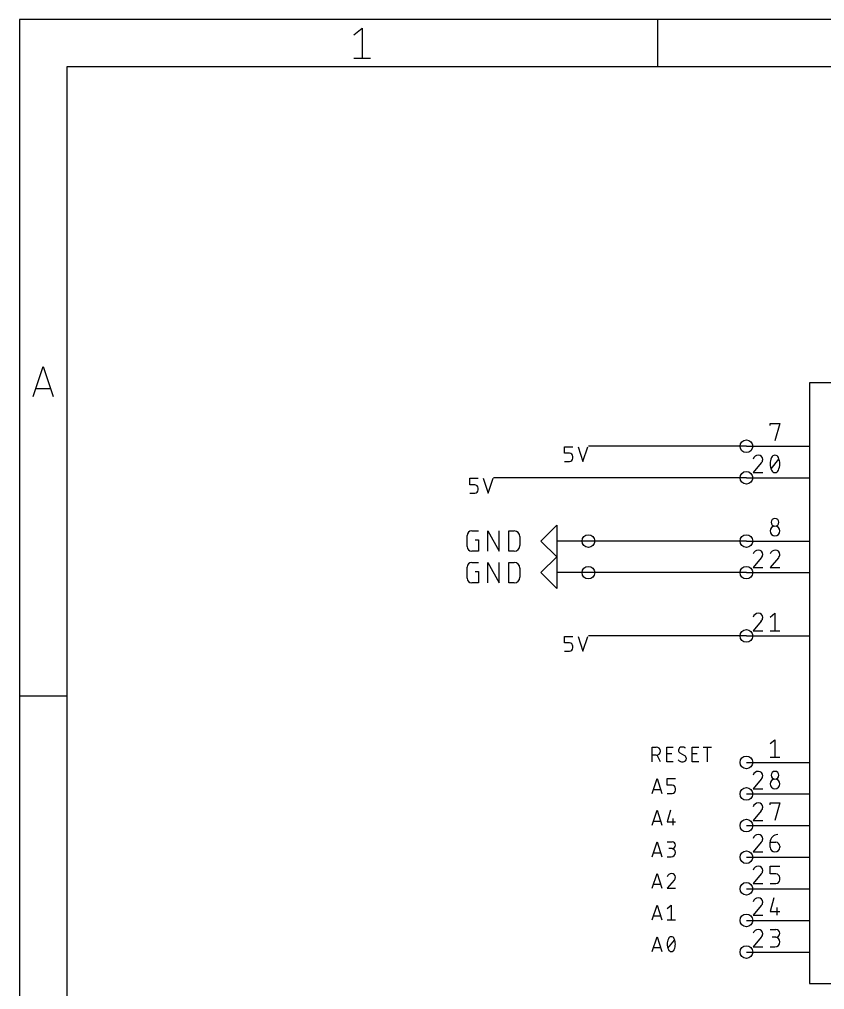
# Model space of a CAD drawing. Extents: x -226 to 161, y 99 to 359.
# Drawn here: x -226.1 to -161.4, y 281.5 to 359.4 of the extents above; entities that cross this region are included whole.
import ezdxf

# ---------------------------------------------------------------- set-up
doc = ezdxf.new("R2010")
doc.units = 0
for name, color, linetype in [('91', 122, 'CONTINUOUS'), ('94', 12, 'CONTINUOUS'), ('95', 251, 'CONTINUOUS'), ('96', 251, 'CONTINUOUS')]:
    doc.layers.add(name, color=color, linetype=linetype)

msp = doc.modelspace()

# ---------------------------------------------------------------- linework, layer by layer
at = {"layer": '91'}
for p, q in [((-167.64, 325.12), (-180.34, 325.12)), ((-167.64, 322.58), (-187.96, 322.58)), ((-167.64, 317.5), (-180.34, 317.5)), ((-167.64, 314.96), (-180.34, 314.96)), ((-167.64, 309.88), (-180.34, 309.88))]:
    msp.add_line(p, q, dxfattribs=at)
for centre in [(-167.64, 325.12), (-167.64, 322.58), (-180.34, 317.5), (-167.64, 317.5), (-180.34, 314.96), (-167.64, 314.96), (-167.64, 309.88), (-167.64, 299.72), (-167.64, 297.18), (-167.64, 294.64), (-167.64, 292.1), (-167.64, 289.56), (-167.64, 287.02), (-167.64, 284.48)]:
    msp.add_circle(centre, 0.508, dxfattribs=at)
at = {"layer": '94'}
for p, q in [((-226.06, 359.41), (-226.06, 99.06)), ((161.29, 359.41), (-226.06, 359.41)), ((-174.7837, 359.41), (-174.7837, 355.6)), ((-199.1854, 358.1736), (-198.5169, 358.7084)), ((-198.5169, 358.7084), (-198.5169, 356.3016)), ((-199.1854, 356.3016), (-197.8483, 356.3016)), ((-222.25, 355.6), (-222.25, 102.87)), ((157.48, 355.6), (-222.25, 355.6)), ((-224.9573, 329.1236), (-224.155, 331.5304)), ((-224.155, 331.5304), (-223.3527, 329.1236)), ((-223.5533, 329.7253), (-224.7567, 329.7253)), ((-162.56, 330.2), (-162.56, 281.94)), ((-106.68, 330.2), (-162.56, 330.2)), ((-167.64, 325.12), (-162.56, 325.12)), ((-167.64, 322.58), (-162.56, 322.58)), ((-184.15, 317.5), (-182.88, 318.77)), ((-182.88, 318.77), (-182.88, 316.23)), ((-182.88, 316.23), (-184.15, 317.5)), ((-180.34, 317.5), (-182.88, 317.5)), ((-167.64, 317.5), (-162.56, 317.5)), ((-184.15, 314.96), (-182.88, 316.23)), ((-182.88, 316.23), (-182.88, 313.69)), ((-182.88, 313.69), (-184.15, 314.96)), ((-180.34, 314.96), (-182.88, 314.96)), ((-167.64, 314.96), (-162.56, 314.96)), ((-167.64, 309.88), (-162.56, 309.88)), ((-226.06, 305.054), (-222.25, 305.054)), ((-167.64, 299.72), (-162.56, 299.72)), ((-167.64, 297.18), (-162.56, 297.18)), ((-167.64, 294.64), (-162.56, 294.64)), ((-167.64, 292.1), (-162.56, 292.1)), ((-167.64, 289.56), (-162.56, 289.56)), ((-167.64, 287.02), (-162.56, 287.02)), ((-167.64, 284.48), (-162.56, 284.48)), ((-162.56, 281.94), (-106.68, 281.94))]:
    msp.add_line(p, q, dxfattribs=at)
at = {"layer": '95'}
for p, q in [((-165.7364, 326.7809), (-165.7364, 326.9361)), ((-165.7364, 326.9361), (-164.9603, 326.9361)), ((-164.9603, 326.9361), (-165.3484, 325.5391)), ((-182.2506, 324.5513), (-182.2506, 325.0819)), ((-182.2506, 325.0819), (-181.5874, 325.0819)), ((-181.174, 325.0819), (-180.776, 323.8881)), ((-180.776, 323.8881), (-180.3781, 325.0819)), ((-181.8527, 324.5513), (-182.2506, 324.5513)), ((-181.5874, 324.1534), (-181.5874, 324.286)), ((-182.2506, 323.8881), (-181.8527, 323.8881)), ((-166.4456, 323.7752), (-167.1053, 322.9991)), ((-165.6588, 323.3095), (-165.0379, 324.0857)), ((-167.1053, 322.9991), (-166.3292, 322.9991)), ((-189.8706, 322.0113), (-189.8706, 322.5419)), ((-189.8706, 322.5419), (-189.2074, 322.5419)), ((-189.4727, 322.0113), (-189.8706, 322.0113)), ((-188.794, 322.5419), (-188.396, 321.3481)), ((-188.396, 321.3481), (-187.9981, 322.5419)), ((-189.8706, 321.3481), (-189.4727, 321.3481)), ((-189.2074, 321.6134), (-189.2074, 321.746)), ((-166.4456, 316.1552), (-167.1053, 315.3791)), ((-165.0767, 316.1552), (-165.7364, 315.3791)), ((-167.1053, 315.3791), (-166.3292, 315.3791)), ((-165.7364, 315.3791), (-164.9603, 315.3791)), ((-166.4456, 311.0752), (-167.1053, 310.2991)), ((-165.7364, 311.3857), (-165.3484, 311.6961)), ((-165.3484, 311.6961), (-165.3484, 310.2991)), ((-167.1053, 310.2991), (-166.3292, 310.2991)), ((-165.7364, 310.2991), (-164.9603, 310.2991)), ((-182.2506, 309.3113), (-182.2506, 309.8419)), ((-182.2506, 309.8419), (-181.5874, 309.8419)), ((-181.174, 309.8419), (-180.776, 308.6481)), ((-180.776, 308.6481), (-180.3781, 309.8419)), ((-181.8527, 309.3113), (-182.2506, 309.3113)), ((-181.5874, 308.9134), (-181.5874, 309.046)), ((-182.2506, 308.6481), (-181.8527, 308.6481)), ((-175.2219, 299.7581), (-175.2219, 300.9519)), ((-175.2219, 300.9519), (-174.8903, 300.9519)), ((-174.0453, 299.7581), (-174.0453, 300.9519)), ((-174.0453, 300.9519), (-173.5147, 300.9519)), ((-171.9879, 299.7581), (-171.9879, 300.9519)), ((-171.9879, 300.9519), (-171.4573, 300.9519)), ((-171.1136, 300.9519), (-170.4503, 300.9519)), ((-170.7819, 299.7581), (-170.7819, 300.9519)), ((-165.7364, 301.2257), (-165.3484, 301.5361)), ((-165.3484, 301.5361), (-165.3484, 300.1391)), ((-174.8903, 300.2887), (-175.2219, 300.2887)), ((-174.5587, 299.7581), (-174.824, 300.2887)), ((-174.0453, 300.4213), (-173.6473, 300.4213)), ((-172.6023, 300.2555), (-172.967, 300.4545)), ((-171.9879, 300.4213), (-171.5899, 300.4213)), ((-165.7364, 300.1391), (-164.9603, 300.1391)), ((-173.5147, 299.7581), (-174.0453, 299.7581)), ((-171.4573, 299.7581), (-171.9879, 299.7581)), ((-175.2219, 297.2181), (-174.824, 298.4119)), ((-174.824, 298.4119), (-174.426, 297.2181)), ((-174.0126, 297.8813), (-174.0126, 298.4119)), ((-174.0126, 298.4119), (-173.3494, 298.4119)), ((-173.6147, 297.8813), (-174.0126, 297.8813)), ((-166.4456, 298.3752), (-167.1053, 297.5991)), ((-174.5255, 297.5165), (-175.1224, 297.5165)), ((-174.0126, 297.2181), (-173.6147, 297.2181)), ((-173.3494, 297.4834), (-173.3494, 297.616)), ((-167.1053, 297.5991), (-166.3292, 297.5991)), ((-165.7364, 296.3009), (-165.7364, 296.4561)), ((-165.7364, 296.4561), (-164.9603, 296.4561)), ((-164.9603, 296.4561), (-165.3484, 295.0591)), ((-175.2219, 294.6781), (-174.824, 295.8719)), ((-174.824, 295.8719), (-174.426, 294.6781)), ((-173.7473, 295.8719), (-174.0126, 294.9434)), ((-166.4456, 295.8352), (-167.1053, 295.0591)), ((-174.5255, 294.9766), (-175.1224, 294.9766)), ((-174.0126, 294.9434), (-173.3494, 294.9434)), ((-173.5483, 295.2087), (-173.5483, 294.6781)), ((-167.1053, 295.0591), (-166.3292, 295.0591)), ((-175.2219, 292.1381), (-174.824, 293.3319)), ((-174.824, 293.3319), (-174.426, 292.1381)), ((-174.0126, 293.3319), (-173.6147, 293.3319)), ((-166.4456, 293.2952), (-167.1053, 292.5191)), ((-165.7364, 293.2952), (-165.2707, 293.2952)), ((-165.7364, 292.9072), (-165.7364, 293.2952)), ((-174.5255, 292.4366), (-175.1224, 292.4366)), ((-173.6147, 292.8013), (-173.8799, 292.8013)), ((-167.1053, 292.5191), (-166.3292, 292.5191)), ((-164.9603, 292.9848), (-164.9603, 292.9072)), ((-174.0126, 292.1381), (-173.681, 292.1381)), ((-175.2219, 289.5981), (-174.824, 290.7919)), ((-174.824, 290.7919), (-174.426, 289.5981)), ((-166.4456, 290.7552), (-167.1053, 289.9791)), ((-165.7364, 290.7552), (-165.7364, 291.3761)), ((-165.7364, 291.3761), (-164.9603, 291.3761)), ((-165.2707, 290.7552), (-165.7364, 290.7552)), ((-173.4488, 290.2613), (-174.0126, 289.5981)), ((-167.1053, 289.9791), (-166.3292, 289.9791)), ((-165.7364, 289.9791), (-165.2707, 289.9791)), ((-164.9603, 290.2895), (-164.9603, 290.4448)), ((-174.5255, 289.8965), (-175.1224, 289.8965)), ((-174.0126, 289.5981), (-173.3494, 289.5981)), ((-165.426, 288.8361), (-165.7364, 287.7495)), ((-175.2219, 287.0581), (-174.824, 288.2519)), ((-174.824, 288.2519), (-174.426, 287.0581)), ((-174.0126, 287.9866), (-173.681, 288.2519)), ((-173.681, 288.2519), (-173.681, 287.0581)), ((-166.4456, 288.2152), (-167.1053, 287.4391)), ((-165.7364, 287.7495), (-164.9603, 287.7495)), ((-165.1931, 288.06), (-165.1931, 287.4391)), ((-174.5255, 287.3566), (-175.1224, 287.3566)), ((-174.0126, 287.0581), (-173.3494, 287.0581)), ((-167.1053, 287.4391), (-166.3292, 287.4391)), ((-165.7364, 286.2961), (-165.2707, 286.2961)), ((-175.2219, 284.5181), (-174.824, 285.7119)), ((-174.824, 285.7119), (-174.426, 284.5181)), ((-173.9463, 284.7834), (-173.4157, 285.4466)), ((-166.4456, 285.6752), (-167.1053, 284.8991)), ((-165.2707, 285.6752), (-165.5812, 285.6752)), ((-174.5255, 284.8166), (-175.1224, 284.8166)), ((-167.1053, 284.8991), (-166.3292, 284.8991)), ((-165.7364, 284.8991), (-165.3484, 284.8991))]:
    msp.add_line(p, q, dxfattribs=at)
for centre, radius, start, end in [((-181.8527, 324.286), 0.2653, 360, 90.0007), ((-166.6784, 323.9474), 0.4487, 89.9999, 162.0555), ((-166.6784, 324.0469), 0.3493, 0, 90), ((-165.3484, 324.1089), 0.2872, 90, 161.0757), ((-165.3484, 324.1089), 0.2872, 18.9251, 89.9998), ((-181.8527, 324.1534), 0.2653, 270, 359.9987), ((-166.7043, 324.0469), 0.3751, 313.6035, 359.9999), ((-164.5852, 323.6976), 1.1513, 180, 205.9889), ((-164.5852, 323.6976), 1.1512, 154.0109, 180.0001), ((-166.1115, 323.6976), 1.1512, 359.9999, 25.9891), ((-166.1115, 323.6976), 1.1513, 334.0111, 0), ((-165.3484, 323.2863), 0.2872, 198.925, 270.0001), ((-165.3484, 323.2863), 0.2872, 270.0001, 341.0742), ((-189.4727, 321.746), 0.2653, 360, 90.0007), ((-189.4727, 321.6134), 0.2653, 270, 359.9987), ((-165.3484, 319.0057), 0.3104, 0, 180), ((-165.3484, 319.0057), 0.3104, 180, 0), ((-165.3484, 318.3072), 0.3881, 0, 180), ((-165.3484, 318.3072), 0.3881, 180, 0), ((-166.6784, 316.3274), 0.4487, 89.9999, 162.0555), ((-166.6784, 316.4269), 0.3493, 0, 90), ((-165.3096, 316.3274), 0.4487, 89.9999, 162.0555), ((-165.3096, 316.4269), 0.3493, 0, 90), ((-166.7043, 316.4269), 0.3751, 313.6035, 359.9999), ((-165.3354, 316.4269), 0.3751, 313.6035, 359.9999), ((-166.6784, 311.2474), 0.4487, 89.9999, 162.0555), ((-166.6784, 311.3469), 0.3493, 0, 90), ((-166.7043, 311.3469), 0.3751, 313.6035, 359.9999), ((-181.8527, 309.046), 0.2653, 360, 90.0007), ((-181.8527, 308.9134), 0.2653, 270, 359.9987), ((-174.8903, 300.6203), 0.3316, 270, 90), ((-172.8344, 300.6866), 0.2653, 90, 180), ((-172.8344, 300.4545), 0.4974, 53.1299, 89.9999), ((-172.8303, 300.6866), 0.2694, 180.0002, 239.4892), ((-172.7391, 300.0234), 0.2694, 360, 59.4913), ((-172.7349, 300.3185), 0.5604, 224.7613, 269.9994), ((-172.7349, 300.0234), 0.2653, 269.9993, 0), ((-166.6784, 298.5474), 0.4487, 89.9999, 162.0555), ((-166.6784, 298.6469), 0.3493, 0, 90), ((-166.7043, 298.6469), 0.3751, 313.6035, 359.9999), ((-165.3484, 298.6857), 0.3104, 0, 180), ((-165.3484, 298.6857), 0.3104, 180, 0), ((-173.6146, 297.616), 0.2653, 360, 90.0007), ((-165.3484, 297.9872), 0.3881, 0, 180), ((-165.3484, 297.9872), 0.3881, 180, 0), ((-173.6147, 297.4834), 0.2653, 270, 359.9987), ((-166.6784, 296.0074), 0.4487, 89.9999, 162.0555), ((-166.6784, 296.1069), 0.3493, 0, 90), ((-166.7043, 296.1069), 0.3751, 313.6035, 359.9999), ((-166.6784, 293.4674), 0.4487, 89.9999, 162.0555), ((-166.6784, 293.5668), 0.3493, 0, 90), ((-165.1155, 293.2952), 0.6209, 90, 180), ((-173.6147, 293.0666), 0.2653, 270, 90), ((-166.7043, 293.5668), 0.3751, 313.6035, 359.9999), ((-165.2707, 292.9848), 0.3104, 0, 90), ((-173.681, 292.4697), 0.3316, 270, 90), ((-165.3484, 292.9072), 0.3881, 180, 0), ((-173.6478, 290.4085), 0.3834, 90.0001, 162.0551), ((-173.6478, 290.4934), 0.2984, 0, 90), ((-166.6784, 290.9274), 0.4487, 89.9999, 162.0555), ((-166.6784, 291.0269), 0.3493, 0, 90), ((-166.7043, 291.0269), 0.3751, 313.6035, 359.9999), ((-165.2707, 290.4448), 0.3104, 0, 90), ((-173.6699, 290.4934), 0.3206, 313.6027, 359.9998), ((-165.2707, 290.2895), 0.3104, 270, 0), ((-166.6784, 288.3874), 0.4487, 89.9999, 162.0555), ((-166.6784, 288.4869), 0.3493, 0, 90), ((-166.7043, 288.4869), 0.3751, 313.6035, 359.9999), ((-166.6784, 285.8474), 0.4487, 89.9999, 162.0555), ((-166.6784, 285.9469), 0.3493, 0, 90), ((-165.2707, 285.9857), 0.3104, 270, 90), ((-173.0288, 285.115), 0.9838, 154.0112, 180), ((-173.681, 285.4665), 0.2454, 89.9998, 161.0757), ((-173.681, 285.4665), 0.2454, 18.9247, 89.9998), ((-174.3331, 285.115), 0.9838, 360, 25.9896), ((-166.7043, 285.9469), 0.3751, 313.6035, 359.9999), ((-165.3484, 285.2872), 0.3881, 270, 90), ((-173.0288, 285.115), 0.9838, 180.0001, 205.9885), ((-173.681, 284.7635), 0.2454, 198.9248, 270), ((-173.681, 284.7635), 0.2454, 270, 341.0745), ((-174.3331, 285.115), 0.9838, 334.0107, 359.9999)]:
    msp.add_arc(centre, radius, start, end, dxfattribs=at)
at = {"layer": '96'}
for p, q in [((-189.7176, 318.3128), (-189.1758, 318.3128)), ((-188.4116, 316.6872), (-188.4116, 318.3128)), ((-188.4116, 318.3128), (-187.5084, 316.6872)), ((-187.5084, 316.6872), (-187.5084, 318.3128)), ((-186.7442, 316.6872), (-186.7442, 318.3128)), ((-186.7442, 318.3128), (-186.2927, 318.3128)), ((-190.0789, 317.0484), (-190.0789, 317.9516)), ((-189.4467, 317.5903), (-189.1758, 317.5903)), ((-189.1758, 317.5903), (-189.1758, 316.6872)), ((-185.8411, 317.8612), (-185.8411, 317.1388)), ((-189.1758, 316.6872), (-189.7176, 316.6872)), ((-186.2927, 316.6872), (-186.7442, 316.6872)), ((-189.7176, 315.7728), (-189.1758, 315.7728)), ((-188.4116, 314.1472), (-188.4116, 315.7728)), ((-188.4116, 315.7728), (-187.5084, 314.1472)), ((-187.5084, 314.1472), (-187.5084, 315.7728)), ((-186.7442, 314.1472), (-186.7442, 315.7728)), ((-186.7442, 315.7728), (-186.2927, 315.7728)), ((-190.0789, 314.5084), (-190.0789, 315.4116)), ((-189.4467, 315.0503), (-189.1758, 315.0503)), ((-189.1758, 315.0503), (-189.1758, 314.1472)), ((-185.8411, 315.3212), (-185.8411, 314.5988)), ((-189.1758, 314.1472), (-189.7176, 314.1472)), ((-186.2927, 314.1472), (-186.7442, 314.1472))]:
    msp.add_line(p, q, dxfattribs=at)
for centre, radius, start, end in [((-189.7176, 317.9516), 0.3612, 90, 180), ((-186.2927, 317.8612), 0.4516, 0, 90), ((-189.7176, 317.0484), 0.3612, 180, 270), ((-186.2927, 317.1388), 0.4516, 270, 0), ((-189.7176, 315.4116), 0.3612, 90, 180), ((-186.2927, 315.3212), 0.4516, 0, 90), ((-189.7176, 314.5084), 0.3612, 180, 270), ((-186.2927, 314.5988), 0.4516, 270, 0)]:
    msp.add_arc(centre, radius, start, end, dxfattribs=at)

doc.saveas('drawing.dxf')
